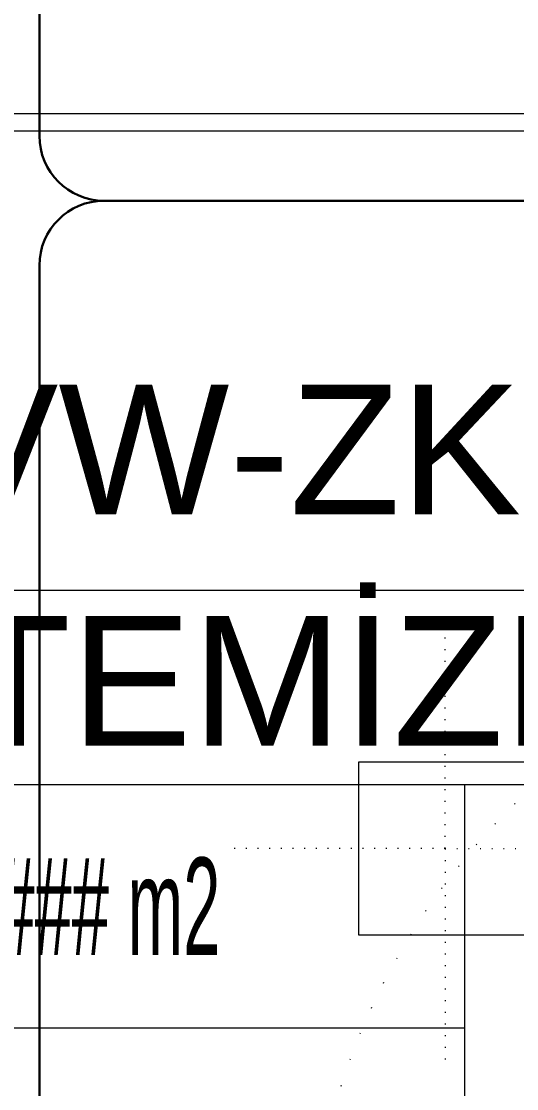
# Model space of a CAD drawing. Extents: x -2012 to 34975, y -1043 to 8321.
# Drawn here: x 4353.8 to 4411, y 3234.7 to 3358.2 of the extents above; entities that cross this region are included whole.
import ezdxf
from ezdxf.enums import TextEntityAlignment as Align

# ---------------------------------------------------------------- set-up
doc = ezdxf.new("R2010")
doc.units = 0
doc.header["$LTSCALE"] = 25
doc.linetypes.add('DOT2', pattern=[0.125, 0, -0.125])
doc.layers.get('0').update_dxf_attribs({"color": 9, "lineweight": 9})
for name, color, linetype, lineweight in [('00', 9, 'Continuous', 9), ('10', 9, 'Continuous', 9), ('14', 9, 'Continuous', 9), ('20', 9, 'DOT2', 9), ('21_MAHAL', 9, 'Continuous', 9), ('31', 9, 'Continuous', 9), ('E-KABLO', 7, 'Continuous', 30)]:
    doc.layers.add(name, color=color, linetype=linetype, lineweight=lineweight)
doc.styles.add('Arial', font='arial.ttf', dxfattribs={"height": 2.5})
doc.styles.add('MuuM_TEXT-STANDART', font='ARIALN.TTF')
doc.styles.add('TX-TEXT', font='')
doc.styles.get('TX-TEXT').set_extended_font_data('TrSah Futura Lt BT')

# ---------------------------------------------------------------- blocks, each defined once
blk = doc.blocks.new('p-krt-ahsapkapi90lık_2')
at = {"layer": '20'}
blk.add_arc((-3, -13.75), 80.19, 178.4112, 269.139, dxfattribs=at)
blk = doc.blocks.new('0_roomno2')
blk.add_lwpolyline([(19.375, -10.5), (0, -10.5), (0, 0), (19.375, 0)], close=True)
for points in [[(0, -3), (19.375, -3)], [(8.125, -3), (8.125, -10.5)], [(0, -6.75), (8.125, -6.75)]]:
    blk.add_lwpolyline(points)
at = {"style": 'Arial'}
blk.add_attdef('ODANO', (0, 1.17), '', height=2, dxfattribs=at)
blk.add_attdef('MEKANADI', text='', height=2, dxfattribs=at).set_placement((0.35, -3), align=Align.BOTTOM_LEFT)
at = {"style": 'MuuM_TEXT-STANDART', "width": 0.6}
for tag, p in [('YER01', (10, -4.5)), ('TAVAN01', (13.75, -4.5)), ('DUVAR01', (17.5, -4.5)), ('YER02', (10, -6.75)), ('TAVAN02', (13.75, -6.75)), ('DUVAR02', (17.5, -6.75)), ('YER03', (10, -9)), ('TAVAN03', (13.75, -9)), ('DUVAR03', (17.5, -9))]:
    blk.add_attdef(tag, text='', height=1.5, dxfattribs=at).set_placement(p, align=Align.MIDDLE_CENTER)
for tag, p in [('M2', (0.35, -4.875)), ('TEMIZTAVANYUKSEKLIGI', (1.8, -8.608))]:
    blk.add_attdef(tag, text='', height=1.5, dxfattribs=at).set_placement(p, align=Align.MIDDLE_LEFT)
blk = doc.blocks.new('p-bur-VW-aydınlatma 07')
at = {"linetype": 'DOT2', "ltscale": 0.4}
for q in [(0, 25), (-25, 0), (0, -25), (25, 0)]:
    blk.add_line((0, 0), q, dxfattribs=at)
at = {"linetype": 'ByBlock'}
blk.add_lwpolyline([(0, 10), (-10, 10), (-10, -10), (10, -10), (10, 10), (0, 10)], dxfattribs=at)
at = {"insert": (16.13, 22.65), "char_height": 14, "width": 14.596, "attachment_point": 1, "style": 'TX-TEXT'}
blk.add_mtext('7', dxfattribs=at)

msp = doc.modelspace()

# ---------------------------------------------------------------- linework, layer by layer
at = {"layer": '00'}
msp.add_lwpolyline([(4044.04, 3892.5), (4173.34, 3892.5), (4173.34, 3872.5), (4095.77, 3872.5), (4095.77, 3362.5), (4480.84, 3362.5), (4480.84, 3297.5), (4465.84, 3297.5), (4465.84, 3347.5), (4340.77, 3347.5), (4340.77, 3157.5), (4400.84, 3157.5), (4400.84, 3142.5), (4277.64, 3142.5), (4277.64, 3157.5), (4325.77, 3157.5), (4325.77, 3347.5), (4125.77, 3347.5), (4125.77, 3157.5), (4164.04, 3157.5), (4164.04, 3142.5), (3680.84, 3142.5)], dxfattribs=at)
at = {"layer": '14'}
msp.add_lwpolyline([(4463.84, 3297.5), (4463.84, 3345.5), (4342.77, 3345.5), (4342.77, 3159.5), (4398.84, 3159.5), (4398.84, 3194.5), (4463.84, 3194.5), (4463.84, 3207.5)], dxfattribs=at)
at = {"layer": 'E-KABLO', "color": 6}
for p, q in [((4355.84, 3400.9), (4355.84, 3344.94)), ((4453.62, 3337.44), (4363.34, 3337.44)), ((4355.84, 3329.94), (4355.84, 3108.6))]:
    msp.add_line(p, q, dxfattribs=at)
for centre, start, end in [((4363.34, 3344.94), 180, 270), ((4363.34, 3329.94), 90, 180)]:
    msp.add_arc(centre, 7.5, start, end, dxfattribs=at)

# ---------------------------------------------------------------- block references
at = {"layer": '10', "rotation": 270}
msp.add_blockref('p-krt-ahsapkapi90lık_2', (4480.81, 3207.5), dxfattribs=at)
at = {"layer": '21_MAHAL'}
ref = msp.add_blockref('0_roomno2', (4344.06, 3292.39), dxfattribs=dict(at, xscale=7.5, yscale=7.5, zscale=7.5))
ref.add_attrib('ODANO', 'VW-ZK-17', (4344.06, 3301.16), dxfattribs={"layer": '0', "height": 15, "style": 'Arial'})
ref.add_attrib('MEKANADI', 'TEMİZLİK O.', dxfattribs={"layer": '0', "height": 15, "style": 'Arial'}).set_placement((4346.69, 3269.89), align=Align.BOTTOM_LEFT)
ref.add_attrib('M2', '#### m2', dxfattribs={"layer": '0', "height": 11.25, "style": 'MuuM_TEXT-STANDART', "width": 0.6}).set_placement((4346.69, 3255.82), align=Align.MIDDLE_LEFT)
at = {"layer": '31', "linetype": 'ByBlock'}
msp.add_blockref('p-bur-VW-aydınlatma 07', (4402.77, 3262.5), dxfattribs=at)

doc.saveas('drawing.dxf')
